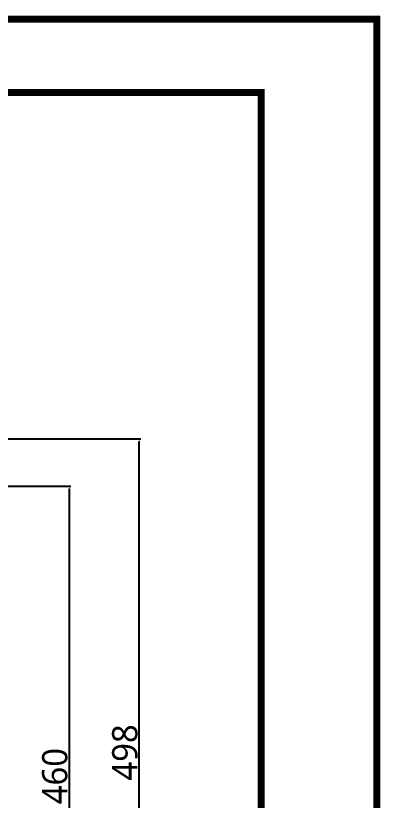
# Model space of a CAD drawing. Header units: millimetres. Extents: x 28 to 2369, y -329 to 1679.
# Drawn here: x 2080 to 2369, y 1056 to 1679 of the extents above; entities that cross this region are included whole.
import ezdxf

# ---------------------------------------------------------------- set-up
doc = ezdxf.new("R2010")
doc.units = ezdxf.units.MM
doc.layers.get('Defpoints').update_dxf_attribs({"linetype": 'CONTINUOUS'})
doc.layers.add('1LINE', color=7, linetype='CONTINUOUS')
doc.styles.add('Annotative', font='malgun.ttf')
doc.dimstyles.new('WOO', dxfattribs={"dimtxt": 20, "dimasz": 2, "dimexe": 1.25, "dimexo": 0.3, "dimgap": 1, "dimtad": 1, "dimdec": 1, "dimzin": 1, "dimdsep": 46, "dimtxsty": 'Annotative', "dimcen": 0, "dimclrd": 1, "dimclre": 1, "dimclrt": 2, "dimadec": 0, "dimazin": 0, "dimtfac": 1, "dimtdec": 1, "dimtofl": 0, "dimtmove": 0, "dimatfit": 3, "dimfxl": 0, "dimarcsym": 0})

# ---------------------------------------------------------------- blocks, each defined once
blk = doc.blocks.new('*D14')
at = {"layer": '1LINE', "color": 1, "lineweight": -2}
for p, q in [((1882.84, 1304.92), (2123.76, 1304.92)), ((2122.51, 1302.92), (2122.51, 846.68)), ((1807.34, 844.68), (2123.76, 844.68))]:
    blk.add_line(p, q, dxfattribs=at)
at = {"layer": '1LINE', "color": 1}
for points in [[(2122.18, 1302.92), (2122.84, 1302.92), (2122.51, 1304.92)], [(2122.18, 846.68), (2122.84, 846.68), (2122.51, 844.68)]]:
    blk.add_solid(points, dxfattribs=at)
at = {"layer": 'Defpoints', "color": 0}
for p in [(1882.54, 1304.92, 0), (1807.04, 844.68), (2122.51, 844.68)]:
    blk.add_point(p, dxfattribs=at)
at = {"layer": '1LINE', "color": 2, "insert": (2111.18, 1074.8), "char_height": 20, "attachment_point": 5, "rotation": 90, "style": 'Annotative'}
blk.add_mtext('460', dxfattribs=at)
blk = doc.blocks.new('*D15')
at = {"layer": '1LINE', "color": 1, "lineweight": -2}
for p, q in [((1882.84, 1342.52), (2179.26, 1342.52)), ((2178.01, 846.68), (2178.01, 1340.52)), ((1807.34, 844.68), (2179.26, 844.68))]:
    blk.add_line(p, q, dxfattribs=at)
at = {"layer": '1LINE', "color": 1}
for points in [[(2177.68, 1340.52), (2178.35, 1340.52), (2178.01, 1342.52)], [(2177.68, 846.68), (2178.35, 846.68), (2178.01, 844.68)]]:
    blk.add_solid(points, dxfattribs=at)
at = {"layer": 'Defpoints', "color": 0}
for p in [(1882.54, 1342.52, 0), (2178.01, 1342.52), (1807.04, 844.68)]:
    blk.add_point(p, dxfattribs=at)
at = {"layer": '1LINE', "color": 2, "insert": (2166.68, 1093.6), "char_height": 20, "attachment_point": 5, "rotation": 90, "style": 'Annotative'}
blk.add_mtext('498', dxfattribs=at)

msp = doc.modelspace()

# ---------------------------------------------------------------- linework, layer by layer
at = {"layer": '1LINE', "color": 4, "const_width": 5.55}
for points in [[(35.1, 27.18), (2366.4, 27.18), (2366.4, 1675.74), (35.1, 1675.74)], [(126.69, 85.46), (2274.82, 85.46), (2274.82, 1617.45), (126.69, 1617.45)]]:
    msp.add_lwpolyline(points, close=True, dxfattribs=at)

# ---------------------------------------------------------------- dimensions: what is measured, and where the dimension line sits
at = {"layer": '1LINE'}
for base, p1, p2, picture, middle in [((2178.01, 1342.52), (1807.04, 844.68), (1882.54, 1342.52, 0), '*D15', (2178.01, 1093.6)), ((2122.51, 844.68), (1882.54, 1304.92, 0), (1807.04, 844.68), '*D14', (2122.51, 1074.8))]:
    dim = msp.add_linear_dim(base=base, p1=p1, p2=p2, angle=90, dimstyle='WOO', override={"dimdec": 0}, dxfattribs=at)
    dim.commit()
    dim.dimension.update_dxf_attribs({"geometry": picture, "text_midpoint": middle, "dimtype": 160})

doc.saveas('drawing.dxf')
